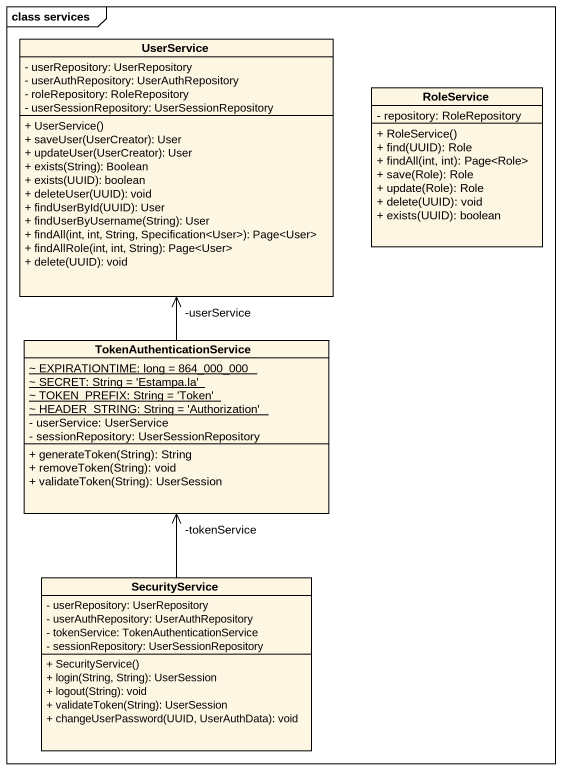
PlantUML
@startuml
mainframe class services
hide circle
hide empty members
skinparam classAttributeIconSize 0
class UserService {
  - userRepository: UserRepository
  - userAuthRepository: UserAuthRepository
  - roleRepository: RoleRepository
  - userSessionRepository: UserSessionRepository
  + UserService()
  + saveUser(UserCreator): User
  + updateUser(UserCreator): User
  + exists(String): Boolean
  + exists(UUID): boolean
  + deleteUser(UUID): void
  + findUserById(UUID): User
  + findUserByUsername(String): User
  + findAll(int, int, String, Specification<User>): Page<User>
  + findAllRole(int, int, String): Page<User>
  + delete(UUID): void
}
class RoleService {
  - repository: RoleRepository
  + RoleService()
  + find(UUID): Role
  + findAll(int, int): Page<Role>
  + save(Role): Role
  + update(Role): Role
  + delete(UUID): void
  + exists(UUID): boolean
}
class TokenAuthenticationService {
  {static} ~ EXPIRATIONTIME: long = 864_000_000
  {static} ~ SECRET: String = 'Estampa.la'
  {static} ~ TOKEN_PREFIX: String = 'Token'
  {static} ~ HEADER_STRING: String = 'Authorization'
  - userService: UserService
  - sessionRepository: UserSessionRepository
  + generateToken(String): String
  + removeToken(String): void
  + validateToken(String): UserSession
}
class SecurityService {
  - userRepository: UserRepository
  - userAuthRepository: UserAuthRepository
  - tokenService: TokenAuthenticationService
  - sessionRepository: UserSessionRepository
  + SecurityService()
  + login(String, String): UserSession
  + logout(String): void
  + validateToken(String): UserSession
  + changeUserPassword(UUID, UserAuthData): void
}
TokenAuthenticationService -up-> "-userService" UserService
SecurityService -up-> "-tokenService" TokenAuthenticationService
@enduml
